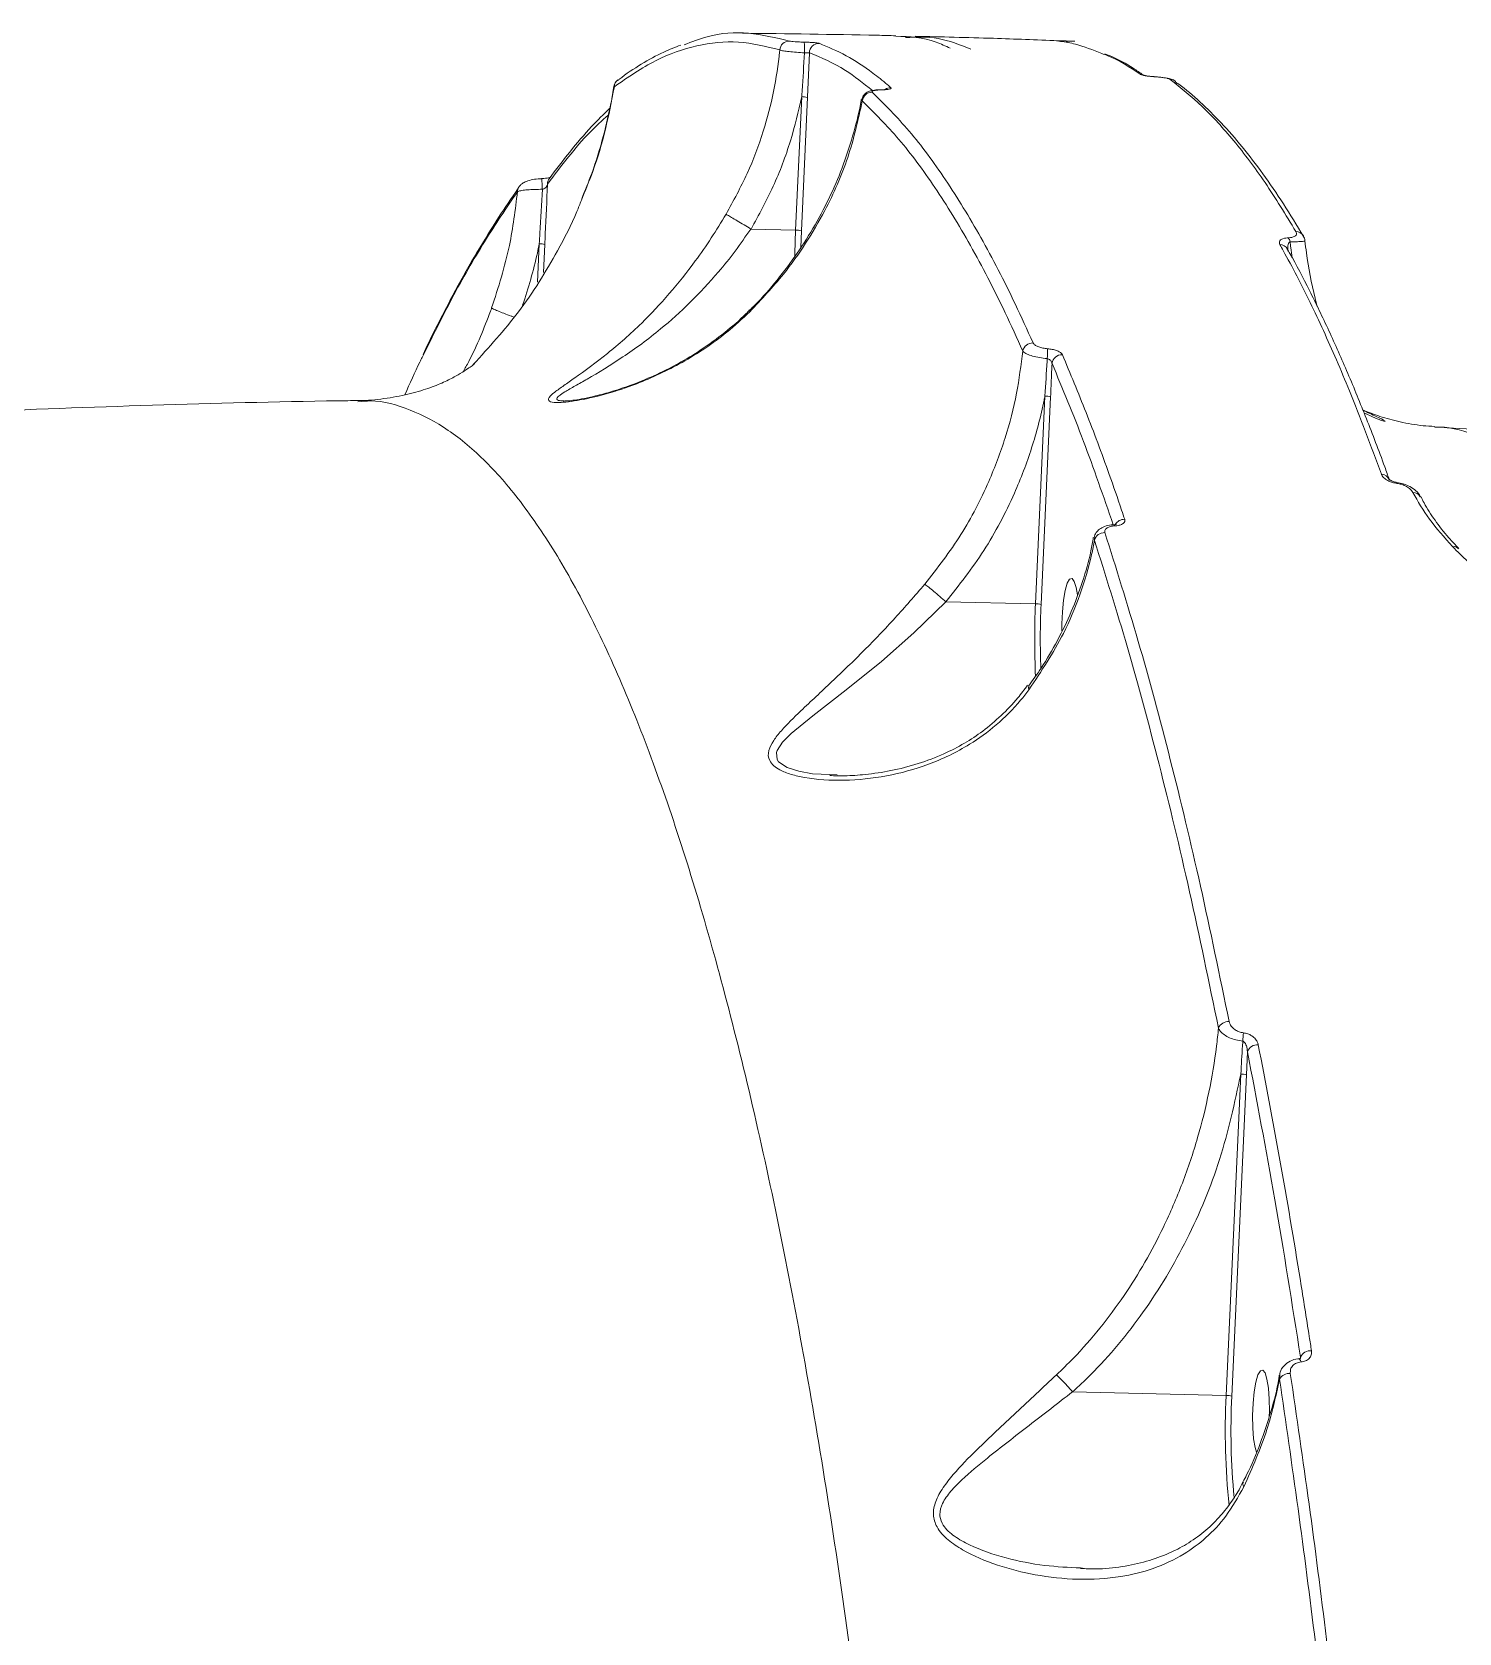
# Model space of a CAD drawing. Header units: millimetres. Extents: x -8422 to 28150, y -6982 to 5510.
# Drawn here: x 4112 to 4259.8, y 2130.3 to 2296.1 of the extents above; entities that cross this region are included whole.
import ezdxf

# ---------------------------------------------------------------- set-up
doc = ezdxf.new("R2010")
doc.units = ezdxf.units.MM
doc.layers.add('DIKOM_ОБЪЕКТ', color=7, linetype='Continuous')

msp = doc.modelspace()

# ---------------------------------------------------------------- linework, layer by layer
at = {"layer": 'DIKOM_ОБЪЕКТ', "color": 7, "linetype": 'Continuous', "lineweight": 15}
for p, q in [((4192.31, 2289.36), (4192.51, 2293.98)), ((4172.05, 2289.22), (4172.24, 2290.5)), ((4230.42, 2291.03), (4230.44, 2291.01)), ((4191.72, 2289.43), (4191.09, 2275.61)), ((4191.68, 2275.54), (4192.31, 2289.36)), ((4197.99, 2289.13), (4197.99, 2288.98)), ((4199.92, 2290.15), (4200, 2290.15)), ((4186.47, 2275.72), (4191.09, 2275.61)), ((4191.62, 2273.82), (4191.68, 2275.54)), ((4164.52, 2274.19), (4164.34, 2270.22)), ((4164.98, 2271.21), (4165.11, 2274.12)), ((4243.69, 2275), (4243.7, 2274.98)), ((4167.11, 2257.92), (4167.02, 2257.93)), ((4216.91, 2258.42), (4215.93, 2236.89)), ((4216.52, 2236.82), (4217.5, 2258.35)), ((4252.15, 2255.79), (4252.03, 2255.9)), ((4255.82, 2247.94), (4255.8, 2247.99)), ((4224, 2245.08), (4223.99, 2245.08)), ((4222.04, 2243.73), (4222.04, 2243.47)), ((4206.66, 2237.11), (4215.93, 2236.89)), ((4195.38, 2219.18), (4194.64, 2219.21)), ((4237.78, 2188.11), (4237.89, 2190.49)), ((4237.2, 2188.18), (4235.68, 2154.89)), ((4236.27, 2154.82), (4237.78, 2188.11)), ((4243.39, 2158.86), (4243.38, 2158.75)), ((4243.39, 2158.86), (4243.38, 2158.71)), ((4241.23, 2157), (4241.21, 2156.57)), ((4219.78, 2155.27), (4235.68, 2154.89)), ((4220.79, 2137), (4220.61, 2137.02))]:
    msp.add_line(p, q, dxfattribs=at)
at = {"layer": 'DIKOM_ОБЪЕКТ', "color": 7, "linetype": 'Continuous', "lineweight": 15, "flags": 128}
for points in [[(4199.98, 2290.13), (4199.93, 2290.14), (4199.92, 2290.14)], [(4164.78, 2280.9), (4164.79, 2280.94), (4164.79, 2280.94)], [(4162.44, 2280.09), (4162.43, 2280.09), (4162.41, 2280.06)], [(4191.09, 2275.61), (4191.02, 2273.19), (4191.02, 2272.95)], [(4253.36, 2249.47), (4253.36, 2249.46), (4253.36, 2249.37)], [(4218.67, 2234.08), (4218.67, 2234.81), (4218.72, 2236.08), (4218.84, 2237.27), (4219.01, 2238.28), (4219.23, 2239.03), (4219.47, 2239.45), (4219.72, 2239.52), (4219.95, 2239.22), (4220.15, 2238.58), (4220.29, 2237.81)], [(4194.64, 2219.21), (4192.82, 2219.29), (4191.42, 2219.55), (4190.2, 2219.95), (4189.32, 2220.54), (4189.17, 2220.76), (4189.1, 2221.5), (4189.16, 2221.69), (4189.74, 2222.57), (4190.63, 2223.47), (4192.87, 2225.3), (4196.33, 2227.98), (4199.97, 2230.92), (4203.34, 2233.89), (4206.65, 2237.11), (4206.65, 2237.11), (4206.65, 2237.11)], [(4243.45, 2158.36), (4243.38, 2158.52), (4243.31, 2158.63), (4243.23, 2158.68), (4243.2, 2158.68)], [(4238.82, 2149), (4238.68, 2149.49), (4238.53, 2150.41), (4238.44, 2151.55), (4238.42, 2152.81), (4238.47, 2154.08), (4238.59, 2155.27), (4238.77, 2156.28), (4238.98, 2157.03), (4239.23, 2157.45), (4239.47, 2157.51), (4239.71, 2157.22), (4239.91, 2156.58), (4240.06, 2155.65), (4240.15, 2154.52), (4240.16, 2153.26), (4240.15, 2152.71)]]:
    msp.add_lwpolyline(points, dxfattribs=at)
at = {"layer": 'DIKOM_ОБЪЕКТ', "color": 7, "linetype": 'Continuous', "lineweight": 15}
for centre, radius, start, end in [((4190.44, 2294.19), 1, 89.8503, 175.5883), ((4184.01, 2294.44), 8, 356.6797, 4.595), ((4193.51, 2293.95), 1, 89.7828, 178.2675), ((4219, 2294.94), 0.265, 20.162, 74.4), ((4173.26, 2290.42), 0.956, 127.9036, 178.062), ((4200.94, 2289.36), 1.01, 89.3456, 124.9293), ((4226.75, 2290.79), 0.959, 63.7426, 88.0454), ((4229.85, 2290.27), 0.954, 53.1057, 87.9917), ((4191.77, 2287.4), 2.03, 74.7929, 91.4806), ((4199.01, 2288.87), 1.02, 89.6689, 173.751), ((4152, 2279.64), 12.85, 0.8652, 5.8124), ((4166.3, 2280.4), 0.913, 144.5186, 181.9209), ((4163.18, 2279.57), 0.907, 147.683, 179.3612), ((4191.14, 2273.58), 2.03, 74.8013, 91.4606), ((4242.9, 2274.54), 0.918, 30.187, 88.8376), ((4164.58, 2272.16), 2.03, 74.7952, 91.481), ((4241.23, 2273.19), 0.916, 28.7489, 89.0243), ((4241.5, 2274.24), 0.826, 11.3078, 43.2784), ((4215.65, 2262.87), 1.05, 88.4371, 168.7404), ((4208.34, 2263.11), 8.84, 354.6813, 1.3434), ((4218.68, 2261.65), 1.05, 88.1724, 171.7504), ((4216.96, 2256.39), 2.03, 74.7954, 91.4781), ((4251.77, 2249.43), 0.882, 22.9067, 90.2689), ((4255.06, 2247.59), 0.84, 28.6378, 92.2591), ((4225.14, 2244.55), 1.1, 88.1187, 149.3362), ((4223.07, 2243.2), 1.07, 87.5316, 165.5738), ((4223.97, 2244.89), 0.197, 22.243, 81.3796), ((4259.25, 2242.15), 0.674, 40.0981, 100.0681), ((4297.52, 2233.18), 81.67, 177.3906, 182.6549), ((4215.98, 2234.86), 2.03, 74.7986, 91.4634), ((4296.97, 2233.21), 80.54, 177.4286, 182.1493), ((4235.91, 2192.51), 1.11, 85.4643, 157.5669), ((4229.15, 2192.66), 8.32, 352.6531, 358.5915), ((4238.91, 2190.14), 1.08, 84.7513, 161.0637), ((4237.25, 2186.15), 2.03, 74.7929, 91.4806), ((4244.4, 2158.41), 1.11, 83.5379, 156.0294), ((4242.22, 2156.02), 1.15, 84.3153, 151.4965), ((4309.6, 2151.19), 74.01, 177.1367, 185.9673), ((4235.74, 2152.86), 2.03, 74.8013, 91.4606), ((4309.48, 2151.25), 73.3, 177.2041, 185.4199)]:
    msp.add_arc(centre, radius, start, end, dxfattribs=at)
for points, knots in [([(4190.45, 2295.19), (4189.03, 2295.53), (4186.21, 2296.21), (4182.56, 2295.99), (4180.33, 2295.1), (4179.53, 2294.79)], [0, 0, 0, 0, 0.39013, 0.78026, 1, 1, 1, 1]), ([(4185.57, 2296), (4190.22, 2295.94), (4195.52, 2295.88), (4200.83, 2295.76), (4201.48, 2295.74)], [0, 0, 0, 0, 0.877444, 1, 1, 1, 1]), ([(4201.48, 2295.7), (4202.87, 2295.64), (4204.76, 2295.56), (4206.62, 2294.67), (4207.11, 2294.44)], [0, 0, 0, 0, 0.737056, 1, 1, 1, 1]), ([(4209.23, 2294.34), (4208.11, 2294.8), (4205.87, 2295.7), (4203.6, 2295.6), (4202.48, 2295.55)], [0, 0, 0, 0, 0.503447, 1, 1, 1, 1]), ([(4203.46, 2295.68), (4206.16, 2295.62), (4211.09, 2295.51), (4216.02, 2295.31), (4218.24, 2295.22)], [0, 0, 0, 0, 0.548587, 1, 1, 1, 1]), ([(4172.31, 2290.46), (4173.73, 2291.44), (4176.59, 2293.4), (4180.88, 2294.87), (4185.17, 2295.33), (4188.02, 2294.62), (4189.44, 2294.27)], [0, 0, 0, 0, 0.248595, 0.49719, 0.748595, 1, 1, 1, 1]), ([(4172.68, 2291.12), (4172.72, 2291.14), (4173.52, 2291.81), (4175.1, 2292.81), (4177.23, 2294.03), (4178.6, 2294.54), (4179.18, 2294.76)], [0, 0, 0, 0, 0.015653, 0.374356, 0.731996, 1, 1, 1, 1]), ([(4189.44, 2294.27), (4189.44, 2294.21), (4189.3, 2292.77), (4188.87, 2289.94), (4187.76, 2285.7), (4186.16, 2281.41), (4184.65, 2278.65), (4183.88, 2277.26)], [0, 0, 0, 0, 0.008899, 0.241786, 0.477279, 0.736825, 1, 1, 1, 1]), ([(4189.44, 2294.27), (4189.46, 2294.26), (4189.53, 2294.23), (4189.79, 2294.17), (4190.38, 2294.09), (4191.15, 2294.02), (4191.72, 2293.99), (4192, 2293.97)], [0, 0, 0, 0, 0.047972, 0.28617, 0.52427, 0.762088, 1, 1, 1, 1]), ([(4191.99, 2295.08), (4191.82, 2295.08), (4191.48, 2295.09), (4191.01, 2295.12), (4190.66, 2295.15), (4190.5, 2295.18), (4190.45, 2295.19), (4190.45, 2295.19)], [0, 0, 0, 0, 0.237711, 0.475503, 0.7137, 0.952003, 1, 1, 1, 1]), ([(4192, 2293.97), (4191.93, 2292.66), (4191.84, 2291.15), (4191.74, 2289.64), (4191.72, 2289.43)], [0, 0, 0, 0, 0.864944, 1, 1, 1, 1]), ([(4193.52, 2294.96), (4193.51, 2294.96), (4193.47, 2294.98), (4193.31, 2295), (4192.95, 2295.04), (4192.49, 2295.06), (4192.15, 2295.07), (4191.99, 2295.08)], [0, 0, 0, 0, 0.048899, 0.287087, 0.524947, 0.762518, 1, 1, 1, 1]), ([(4192, 2293.97), (4192.05, 2293.97), (4192.17, 2293.98), (4192.32, 2293.98), (4192.44, 2293.98), (4192.49, 2293.98), (4192.51, 2293.98), (4192.51, 2293.98)], [0, 0, 0, 0, 0.236887, 0.474483, 0.712517, 0.951061, 1, 1, 1, 1]), ([(4192.51, 2293.98), (4193.76, 2293.46), (4195.95, 2292.54), (4198.11, 2290.81), (4199.04, 2290.07)], [0, 0, 0, 0, 0.568081, 1, 1, 1, 1]), ([(4200.95, 2290.37), (4200.83, 2290.47), (4200.21, 2291.01), (4198.67, 2292.23), (4196.32, 2293.78), (4194.45, 2294.57), (4193.52, 2294.96)], [0, 0, 0, 0, 0.050769, 0.253856, 0.626698, 1, 1, 1, 1]), ([(4219.07, 2295.2), (4218.92, 2295.2), (4218.61, 2295.21), (4218.29, 2295.22), (4218.1, 2295.22), (4218.1, 2295.21), (4218.15, 2295.21), (4218.15, 2295.21)], [0, 0, 0, 0, 0.214765, 0.425926, 0.681727, 0.96416, 1, 1, 1, 1]), ([(4218.15, 2295.21), (4218.28, 2295.19), (4218.92, 2295.11), (4220.47, 2294.83), (4221.88, 2294.26), (4222.79, 2293.9)], [0, 0, 0, 0, 0.082512, 0.412572, 1, 1, 1, 1]), ([(4218.23, 2295.2), (4218.23, 2295.2), (4218.23, 2295.2), (4218.25, 2295.2), (4218.27, 2295.2)], [0, 0, 0, 0, 0.176286, 1, 1, 1, 1]), ([(4219.97, 2295.18), (4219.99, 2295.18), (4220.04, 2295.18), (4219.83, 2295.18), (4219.52, 2295.19), (4219.22, 2295.19), (4219.07, 2295.2)], [0, 0, 0, 0, 0.329221, 0.579762, 0.788587, 1, 1, 1, 1]), ([(4222.79, 2293.9), (4223, 2293.83), (4224.35, 2293.38), (4225.67, 2292.49), (4226.78, 2291.75)], [0, 0, 0, 0, 0.161347, 1, 1, 1, 1]), ([(4223.13, 2293.85), (4223.36, 2293.76), (4224.35, 2293.39), (4225.67, 2292.66), (4226.75, 2291.91), (4227.09, 2291.67)], [0, 0, 0, 0, 0.174093, 0.73542, 1, 1, 1, 1]), ([(4168.89, 2278.7), (4169.3, 2279.69), (4170.29, 2282.11), (4171.46, 2286.04), (4172.02, 2288.98), (4172.31, 2290.46)], [0, 0, 0, 0, 0.25876, 0.62938, 1, 1, 1, 1]), ([(4172.3, 2290.49), (4172.28, 2290.48), (4172.26, 2290.47), (4172.3, 2290.46), (4172.31, 2290.46)], [0, 0, 0, 0, 0.658863, 1, 1, 1, 1]), ([(4172.28, 2290.49), (4172.28, 2290.54), (4172.29, 2290.71), (4172.43, 2290.94), (4172.58, 2291.11), (4172.67, 2291.17), (4172.68, 2291.18)], [0, 0, 0, 0, 0.181429, 0.577313, 0.937784, 1, 1, 1, 1]), ([(4199.98, 2290.13), (4200.15, 2290.13), (4200.48, 2290.15), (4200.82, 2290.2), (4201, 2290.28), (4200.97, 2290.34), (4200.95, 2290.37)], [0, 0, 0, 0, 0.2592, 0.502164, 0.751148, 1, 1, 1, 1]), ([(4226.78, 2291.75), (4226.79, 2291.74), (4226.84, 2291.71), (4227.02, 2291.65), (4227.38, 2291.58), (4227.82, 2291.52), (4228.15, 2291.5), (4228.32, 2291.49)], [0, 0, 0, 0, 0.073339, 0.32253, 0.555063, 0.777388, 1, 1, 1, 1]), ([(4227.16, 2291.65), (4227.16, 2291.65), (4227.15, 2291.65), (4227.2, 2291.64), (4227.34, 2291.61), (4227.6, 2291.56), (4227.99, 2291.52), (4228.34, 2291.49), (4228.53, 2291.49), (4228.57, 2291.49)], [0, 0, 0, 0, 0.03107, 0.13168, 0.278414, 0.46955, 0.699685, 0.93807, 1, 1, 1, 1]), ([(4228.32, 2291.49), (4228.48, 2291.48), (4228.81, 2291.45), (4229.24, 2291.4), (4229.45, 2291.35), (4229.71, 2291.31), (4229.81, 2291.26), (4229.87, 2291.23), (4229.88, 2291.22)], [0, 0, 0, 0, 0.221099, 0.44184, 0.627533, 0.674494, 0.925131, 1, 1, 1, 1]), ([(4229.67, 2291.32), (4229.81, 2291.29), (4230.05, 2291.23), (4230.3, 2291.14), (4230.4, 2291.04), (4230.42, 2291.03)], [0, 0, 0, 0, 0.580373, 0.9333, 1, 1, 1, 1]), ([(4229.88, 2291.22), (4230.99, 2290.34), (4233.21, 2288.56), (4236.49, 2284.94), (4239.73, 2280.68), (4241.85, 2277.2), (4242.91, 2275.46)], [0, 0, 0, 0, 0.249097, 0.498194, 0.749097, 1, 1, 1, 1]), ([(4230.41, 2290.97), (4230.53, 2290.88), (4231.4, 2290.3), (4232.99, 2288.9), (4235.18, 2286.76), (4237.35, 2284.27), (4239.5, 2281.48), (4241.61, 2278.4), (4242.99, 2276.11), (4243.68, 2274.96)], [0, 0, 0, 0, 0.026213, 0.187509, 0.349689, 0.512427, 0.675457, 0.838581, 1, 1, 1, 1]), ([(4168.93, 2278.83), (4169.28, 2279.71), (4170.15, 2281.84), (4171.2, 2285.24), (4171.74, 2287.77), (4172, 2289.01)], [0, 0, 0, 0, 0.263598, 0.639206, 1, 1, 1, 1]), ([(4186.33, 2267.32), (4186.51, 2267.49), (4187.53, 2268.47), (4189.2, 2270.43), (4191.3, 2273.2), (4193.15, 2276.15), (4194.76, 2279.24), (4196.11, 2282.45), (4197.13, 2285.74), (4197.72, 2287.98), (4197.87, 2289.12), (4197.87, 2289.14)], [0, 0, 0, 0, 0.028891, 0.162655, 0.29833, 0.435821, 0.574881, 0.71514, 0.856138, 0.997353, 1, 1, 1, 1]), ([(4186.33, 2267.14), (4187.53, 2268.42), (4189.65, 2270.67), (4192.18, 2274.23), (4194.53, 2278.23), (4196.7, 2283.15), (4197.56, 2287.02), (4197.99, 2288.98)], [0, 0, 0, 0, 0.202263, 0.356406, 0.511994, 0.75325, 1, 1, 1, 1]), ([(4186.47, 2275.72), (4187.27, 2277.18), (4188.87, 2280.11), (4190.62, 2284.73), (4191.36, 2287.9), (4191.72, 2289.43)], [0, 0, 0, 0, 0.33721, 0.679134, 1, 1, 1, 1]), ([(4197.96, 2289.13), (4197.96, 2289.14), (4197.96, 2289.27), (4198.08, 2289.5), (4198.28, 2289.75), (4198.52, 2289.91), (4198.79, 2290.02), (4199.16, 2290.1), (4199.56, 2290.14), (4199.89, 2290.14), (4199.97, 2290.14)], [0, 0, 0, 0, 0.010363, 0.145907, 0.260243, 0.365716, 0.477987, 0.651755, 0.919689, 1, 1, 1, 1]), ([(4197.99, 2288.98), (4199.26, 2287.72), (4201.8, 2285.2), (4205.53, 2280.16), (4209.21, 2274.17), (4212.23, 2268.35), (4214.01, 2264.42), (4214.62, 2263.08)], [0, 0, 0, 0, 0.220311, 0.440621, 0.663083, 0.885545, 1, 1, 1, 1]), ([(4199.02, 2289.89), (4199, 2289.92), (4198.97, 2289.98), (4199.15, 2290.06), (4199.47, 2290.11), (4199.78, 2290.13), (4199.96, 2290.13), (4199.98, 2290.13)], [0, 0, 0, 0, 0.24868, 0.497515, 0.738936, 0.97033, 1, 1, 1, 1]), ([(4215.68, 2263.93), (4215.07, 2265.27), (4213.3, 2269.19), (4210.29, 2274.98), (4206.62, 2280.97), (4202.87, 2286.06), (4200.3, 2288.61), (4199.02, 2289.89)], [0, 0, 0, 0, 0.114454, 0.334765, 0.555076, 0.777538, 1, 1, 1, 1]), ([(4200, 2290.15), (4200.06, 2290.15), (4200.22, 2290.15), (4200.39, 2290.17), (4200.5, 2290.19), (4200.5, 2290.19), (4200.5, 2290.19)], [0, 0, 0, 0, 0.218288, 0.587968, 0.856984, 1, 1, 1, 1]), ([(4165.38, 2280.37), (4166.83, 2282.28), (4168.92, 2285.04), (4171.02, 2286.94), (4171.66, 2287.52)], [0, 0, 0, 0, 0.693477, 1, 1, 1, 1]), ([(4165.56, 2280.93), (4166.27, 2281.87), (4167.73, 2283.81), (4169.81, 2286.23), (4171.2, 2287.61), (4171.82, 2288.22)], [0, 0, 0, 0, 0.341109, 0.704022, 1, 1, 1, 1]), ([(4162.44, 2280.09), (4162.45, 2280.1), (4162.51, 2280.23), (4162.73, 2280.4), (4163.11, 2280.64), (4163.66, 2280.81), (4164.28, 2280.92), (4164.66, 2280.93), (4164.79, 2280.93)], [0, 0, 0, 0, 0.015112, 0.158469, 0.336908, 0.6078, 0.872149, 1, 1, 1, 1]), ([(4164.79, 2280.94), (4164.8, 2280.94), (4164.94, 2280.94), (4165.19, 2280.97), (4165.48, 2281.02), (4165.66, 2281.07), (4165.73, 2281.1), (4165.72, 2281.1), (4165.72, 2281.1)], [0, 0, 0, 0, 0.03576, 0.288676, 0.550441, 0.770325, 0.942408, 1, 1, 1, 1]), ([(4164.85, 2279.83), (4164.9, 2279.85), (4164.96, 2279.86), (4165.07, 2279.91), (4165.18, 2280), (4165.3, 2280.14), (4165.36, 2280.27), (4165.38, 2280.35), (4165.38, 2280.37)], [0, 0, 0, 0, 0.159963, 0.186505, 0.396487, 0.639927, 0.917294, 1, 1, 1, 1]), ([(4165.11, 2274.12), (4165.12, 2274.48), (4165.22, 2276.57), (4165.31, 2278.65), (4165.38, 2280.37)], [0, 0, 0, 0, 0.175718, 1, 1, 1, 1]), ([(4152.4, 2262.42), (4153.43, 2264.49), (4155.56, 2268.81), (4158.86, 2274.55), (4161.13, 2277.91), (4162.27, 2279.58)], [0, 0, 0, 0, 0.315154, 0.657577, 1, 1, 1, 1]), ([(4152.49, 2262.73), (4152.88, 2263.56), (4154, 2265.9), (4155.87, 2269.43), (4158.08, 2273.34), (4160.23, 2276.84), (4161.65, 2278.9), (4162.32, 2279.87)], [0, 0, 0, 0, 0.123182, 0.347886, 0.572776, 0.797813, 1, 1, 1, 1]), ([(4157.69, 2261.67), (4159.31, 2263.46), (4162.66, 2267.14), (4166.02, 2272.6), (4168.05, 2276.52), (4168.74, 2278.31), (4168.89, 2278.7)], [0, 0, 0, 0, 0.345893, 0.712177, 0.936512, 1, 1, 1, 1]), ([(4162.27, 2279.58), (4162.05, 2277.71), (4161.55, 2273.62), (4160.29, 2269.68), (4159.6, 2267.54)], [0, 0, 0, 0, 0.457449, 1, 1, 1, 1]), ([(4162.27, 2279.58), (4162.29, 2279.59), (4162.38, 2279.64), (4162.68, 2279.71), (4163.29, 2279.78), (4164.03, 2279.83), (4164.58, 2279.83), (4164.85, 2279.83)], [0, 0, 0, 0, 0.073514, 0.319832, 0.55077, 0.773428, 1, 1, 1, 1]), ([(4164.85, 2279.83), (4164.77, 2278.32), (4164.67, 2276.43), (4164.55, 2274.55), (4164.52, 2274.19)], [0, 0, 0, 0, 0.805869, 1, 1, 1, 1]), ([(4183.88, 2277.26), (4183.38, 2276.43), (4182.36, 2274.76), (4180.4, 2271.95), (4177.98, 2268.92), (4174.91, 2265.66), (4171.54, 2262.7), (4168.81, 2260.71), (4167.05, 2259.49), (4166, 2258.74), (4165.36, 2258.14), (4165.59, 2257.79), (4166.66, 2257.7), (4168.75, 2257.96), (4171.57, 2258.62), (4175.16, 2259.82), (4179.39, 2261.8), (4183.35, 2264.39), (4185.55, 2266.42), (4186.33, 2267.14)], [0, 0, 0, 0, 0.044336, 0.089589, 0.159954, 0.232466, 0.322499, 0.41521, 0.45036, 0.485928, 0.532943, 0.566426, 0.599806, 0.653099, 0.710265, 0.768666, 0.857878, 0.94979, 1, 1, 1, 1]), ([(4183.88, 2277.26), (4183.89, 2277.25), (4183.93, 2277.23), (4184.07, 2277.14), (4184.43, 2276.93), (4185.03, 2276.57), (4185.74, 2276.15), (4186.22, 2275.87), (4186.46, 2275.72)], [0, 0, 0, 0, 0.03503, 0.15524, 0.366433, 0.577623, 0.788789, 1, 1, 1, 1]), ([(4167.02, 2257.93), (4166.84, 2257.93), (4166.34, 2257.95), (4166.29, 2258.25), (4167.04, 2258.78), (4168.23, 2259.46), (4170.19, 2260.56), (4173.17, 2262.37), (4176.83, 2265.05), (4180.16, 2268.04), (4182.74, 2270.81), (4184.85, 2273.4), (4185.9, 2274.97), (4186.46, 2275.72), (4186.46, 2275.72)], [0, 0, 0, 0, 0.031127, 0.08294, 0.158407, 0.2179, 0.277515, 0.436537, 0.595665, 0.72067, 0.845495, 0.922748, 0.999945, 1, 1, 1, 1]), ([(4186.46, 2275.72), (4186.46, 2275.72), (4186.47, 2275.72), (4186.47, 2275.72), (4186.47, 2275.72)], [0, 0, 0, 0, 0.679663, 1, 1, 1, 1]), ([(4242.91, 2275.46), (4242.95, 2275.33), (4243.01, 2275.15), (4242.78, 2274.95), (4242.52, 2274.85), (4242.27, 2274.81), (4242.13, 2274.81), (4242.1, 2274.81)], [0, 0, 0, 0, 0.445613, 0.662345, 0.836499, 0.965762, 1, 1, 1, 1]), ([(4162.81, 2267.83), (4163.38, 2269.62), (4164.05, 2271.71), (4164.46, 2273.87), (4164.52, 2274.19)], [0, 0, 0, 0, 0.851688, 1, 1, 1, 1]), ([(4242.1, 2274.81), (4242.07, 2274.81), (4241.93, 2274.8), (4241.67, 2274.76), (4241.39, 2274.66), (4241.15, 2274.44), (4241.21, 2274.24), (4241.25, 2274.11)], [0, 0, 0, 0, 0.034949, 0.162048, 0.336281, 0.55915, 1, 1, 1, 1]), ([(4241.25, 2274.11), (4241.36, 2273.9), (4241.95, 2272.85), (4243.47, 2270.01), (4245.76, 2265.28), (4248.7, 2258.54), (4250.67, 2253.26), (4251.77, 2250.31)], [0, 0, 0, 0, 0.032167, 0.160834, 0.418395, 0.675956, 1, 1, 1, 1]), ([(4242.11, 2273.38), (4242.09, 2273.53), (4242.06, 2273.78), (4242.1, 2274.09), (4242.16, 2274.27), (4242.23, 2274.36), (4242.28, 2274.39), (4242.3, 2274.4), (4242.31, 2274.4)], [0, 0, 0, 0, 0.395335, 0.681667, 0.871646, 0.942959, 0.976844, 1, 1, 1, 1]), ([(4242.31, 2274.4), (4242.36, 2274.4), (4242.59, 2274.4), (4243, 2274.4), (4243.46, 2274.42), (4243.81, 2274.45), (4243.83, 2274.48), (4243.83, 2274.49)], [0, 0, 0, 0, 0.048114, 0.225194, 0.44864, 0.707076, 1, 1, 1, 1]), ([(4242.5, 2272.77), (4242.46, 2273.1), (4242.4, 2273.65), (4242.33, 2274.19), (4242.31, 2274.4)], [0, 0, 0, 0, 0.610696, 1, 1, 1, 1]), ([(4243.67, 2274.99), (4243.72, 2274.92), (4243.82, 2274.79), (4243.83, 2274.59), (4243.84, 2274.49)], [0, 0, 0, 0, 0.499113, 1, 1, 1, 1]), ([(4243.84, 2274.49), (4243.89, 2274.08), (4244.13, 2272.1), (4244.56, 2269.83), (4245.04, 2267.99), (4245.11, 2267.7)], [0, 0, 0, 0, 0.18475, 0.871977, 1, 1, 1, 1]), ([(4242.02, 2273.63), (4242.11, 2273.48), (4242.89, 2272.16), (4244.32, 2269.37), (4246.33, 2265.24), (4248.29, 2260.82), (4250.22, 2256.09), (4251.65, 2252.39), (4252.43, 2250.18), (4252.59, 2249.73)], [0, 0, 0, 0, 0.023078, 0.210057, 0.396498, 0.582184, 0.76735, 0.952831, 1, 1, 1, 1]), ([(4159.6, 2267.54), (4159.56, 2267.43), (4159.2, 2266.43), (4158.44, 2264.54), (4157.49, 2262.42), (4156.84, 2261.28), (4156.65, 2260.93)], [0, 0, 0, 0, 0.048556, 0.432882, 0.828096, 1, 1, 1, 1]), ([(4159.6, 2267.54), (4159.6, 2267.54), (4159.63, 2267.51), (4159.78, 2267.43), (4160.21, 2267.25), (4160.85, 2266.99), (4161.46, 2266.76), (4161.82, 2266.64), (4161.91, 2266.6)], [0, 0, 0, 0, 0.036568, 0.234475, 0.462023, 0.689554, 0.917105, 1, 1, 1, 1]), ([(4167.02, 2257.9), (4167.03, 2257.9), (4167.09, 2257.9), (4167.41, 2257.91), (4168.03, 2257.97), (4168.97, 2258.12), (4170.27, 2258.39), (4171.97, 2258.84), (4174.07, 2259.53), (4176.45, 2260.51), (4178.91, 2261.72), (4181.38, 2263.21), (4183.72, 2264.95), (4185.39, 2266.35), (4186.2, 2267.2), (4186.32, 2267.33)], [0, 0, 0, 0, 0.011985, 0.046932, 0.089705, 0.143382, 0.209357, 0.293482, 0.39646, 0.507475, 0.627607, 0.742201, 0.863995, 0.980204, 1, 1, 1, 1]), ([(4186.33, 2267.14), (4186.33, 2267.15), (4186.32, 2267.22), (4186.36, 2267.24), (4186.38, 2267.26)], [0, 0, 0, 0, 0.151099, 1, 1, 1, 1]), ([(4217.18, 2263.32), (4217.02, 2263.34), (4216.7, 2263.37), (4216.26, 2263.5), (4215.91, 2263.66), (4215.74, 2263.82), (4215.69, 2263.9), (4215.68, 2263.93)], [0, 0, 0, 0, 0.225642, 0.451351, 0.680178, 0.917584, 1, 1, 1, 1]), ([(4150.62, 2258.55), (4151.13, 2259.73), (4151.72, 2261.09), (4152.32, 2262.26), (4152.4, 2262.42)], [0, 0, 0, 0, 0.865106, 1, 1, 1, 1]), ([(4214.62, 2263.08), (4214.43, 2261.62), (4214.05, 2258.58), (4212.86, 2254.05), (4211.01, 2249.11), (4208.34, 2243.92), (4205.77, 2240.6), (4204.46, 2238.92)], [0, 0, 0, 0, 0.166543, 0.34555, 0.526758, 0.760781, 1, 1, 1, 1]), ([(4214.62, 2263.08), (4214.64, 2263.05), (4214.72, 2262.95), (4215.02, 2262.76), (4215.6, 2262.55), (4216.34, 2262.38), (4216.88, 2262.32), (4217.15, 2262.29)], [0, 0, 0, 0, 0.081216, 0.316152, 0.544589, 0.771807, 1, 1, 1, 1]), ([(4217.15, 2262.29), (4217.14, 2262.21), (4217.07, 2260.92), (4216.99, 2259.63), (4216.91, 2258.42)], [0, 0, 0, 0, 0.064676, 1, 1, 1, 1]), ([(4217.15, 2262.29), (4217.2, 2262.28), (4217.25, 2262.27), (4217.36, 2262.22), (4217.46, 2262.15), (4217.58, 2262.01), (4217.63, 2261.89), (4217.64, 2261.82), (4217.65, 2261.8)], [0, 0, 0, 0, 0.172217, 0.198587, 0.411958, 0.648298, 0.908534, 1, 1, 1, 1]), ([(4218.72, 2262.69), (4218.71, 2262.72), (4218.66, 2262.81), (4218.48, 2262.97), (4218.13, 2263.14), (4217.68, 2263.26), (4217.35, 2263.3), (4217.18, 2263.32)], [0, 0, 0, 0, 0.0826, 0.321745, 0.55133, 0.775618, 1, 1, 1, 1]), ([(4225.18, 2245.65), (4225.07, 2245.96), (4224.54, 2247.54), (4223.22, 2251.34), (4221.18, 2256.82), (4219.54, 2260.74), (4218.72, 2262.69)], [0, 0, 0, 0, 0.050769, 0.25385, 0.626696, 1, 1, 1, 1]), ([(4145.74, 2257.96), (4145.78, 2257.96), (4146.71, 2257.93), (4148.48, 2258.13), (4150.93, 2258.56), (4153.01, 2259.18), (4154.65, 2259.84), (4155.91, 2260.47), (4156.81, 2261.02), (4157.41, 2261.44), (4157.73, 2261.69), (4157.86, 2261.81), (4157.82, 2261.77), (4157.82, 2261.77)], [0, 0, 0, 0, 0.004761, 0.127871, 0.253893, 0.372723, 0.484563, 0.591518, 0.695611, 0.798429, 0.901184, 0.997929, 1, 1, 1, 1]), ([(4217.5, 2258.35), (4217.53, 2259.09), (4217.58, 2260.24), (4217.63, 2261.39), (4217.65, 2261.8)], [0, 0, 0, 0, 0.649467, 1, 1, 1, 1]), ([(4217.65, 2261.8), (4218.74, 2259.17), (4220.9, 2254), (4222.97, 2248.02), (4223.99, 2245.07)], [0, 0, 0, 0, 0.507276, 1, 1, 1, 1]), ([(3753.1, 2192.58), (3753.72, 2192.79), (3760.11, 2194.99), (3772.39, 2198.93), (3789.97, 2204.38), (3807.7, 2209.55), (3825.56, 2214.46), (3843.54, 2219.12), (3861.64, 2223.51), (3879.86, 2227.65), (3898.18, 2231.52), (3916.61, 2235.14), (3935.14, 2238.48), (3953.75, 2241.57), (3972.45, 2244.39), (3991.23, 2246.95), (4010.08, 2249.25), (4029, 2251.28), (4047.99, 2253.05), (4067.03, 2254.56), (4086.13, 2255.8), (4105.27, 2256.79), (4124.45, 2257.5), (4137.95, 2257.85), (4145.06, 2257.94), (4145.75, 2257.95)], [0, 0, 0, 0, 0.005037, 0.051953, 0.098915, 0.145917, 0.192957, 0.240029, 0.28713, 0.334255, 0.381401, 0.428565, 0.475743, 0.522932, 0.57013, 0.617333, 0.66454, 0.711748, 0.758955, 0.80616, 0.85336, 0.900556, 0.947746, 0.994929, 1, 1, 1, 1]), ([(4145.75, 2257.82), (4146.19, 2257.86), (4148, 2258.05), (4151.13, 2257.13), (4155.12, 2255.07), (4159.01, 2251.78), (4162.86, 2247.32), (4166.66, 2241.63), (4170.39, 2234.7), (4173.98, 2226.69), (4177.41, 2217.63), (4180.67, 2207.62), (4183.82, 2196.48), (4186.85, 2184.21), (4189.73, 2170.83), (4192.4, 2156.62), (4194.87, 2141.64), (4197.12, 2125.97), (4199.2, 2109.38), (4201.08, 2091.89), (4202.75, 2073.52), (4204.08, 2056.01), (4205.14, 2039.57), (4205.65, 2029.38), (4205.91, 2024.28)], [0, 0, 0, 0, 0.015308, 0.063735, 0.110831, 0.157963, 0.205059, 0.253519, 0.302019, 0.350479, 0.397652, 0.444862, 0.492035, 0.540572, 0.589149, 0.637686, 0.684977, 0.732304, 0.779596, 0.828251, 0.876945, 0.925601, 0.962765, 1, 1, 1, 1]), ([(4206.66, 2237.11), (4208.02, 2238.84), (4210.77, 2242.34), (4213.62, 2247.79), (4215.63, 2253.04), (4216.53, 2256.46), (4216.88, 2258.27), (4216.91, 2258.42)], [0, 0, 0, 0, 0.275435, 0.557083, 0.767799, 0.98114, 1, 1, 1, 1]), ([(4249.85, 2256.96), (4250.42, 2256.74), (4251.57, 2256.28), (4253.69, 2255.72), (4255.66, 2255.35), (4256.89, 2255.29), (4257.29, 2255.27)], [0, 0, 0, 0, 0.278321, 0.563007, 0.855723, 1, 1, 1, 1]), ([(4252.03, 2255.9), (4252.03, 2255.9), (4251.99, 2255.94), (4251.3, 2256.27), (4250.34, 2256.72), (4249.86, 2256.94)], [0, 0, 0, 0, 0.03014, 0.508872, 1, 1, 1, 1]), ([(4249.96, 2256.69), (4250.16, 2256.59), (4250.76, 2256.28), (4251.59, 2255.94), (4251.89, 2255.86), (4252.02, 2255.83)], [0, 0, 0, 0, 0.210254, 0.62704, 1, 1, 1, 1]), ([(4257.29, 2255.22), (4259.03, 2255.11), (4267.17, 2254.58), (4281.68, 2253.43), (4300.82, 2251.67), (4319.9, 2249.62), (4338.91, 2247.28), (4357.86, 2244.66), (4376.75, 2241.77), (4395.55, 2238.59), (4414.27, 2235.13), (4432.9, 2231.39), (4451.44, 2227.37), (4469.89, 2223.07), (4488.22, 2218.5), (4506.45, 2213.65), (4524.57, 2208.53), (4542.56, 2203.14), (4560.42, 2197.47), (4578.16, 2191.53), (4595.76, 2185.32), (4613.22, 2178.85), (4630.52, 2172.11), (4647.68, 2165.1), (4664.68, 2157.84), (4681.52, 2150.32), (4698.18, 2142.53), (4709.87, 2136.86), (4715.99, 2133.79), (4716.66, 2133.45)], [0, 0, 0, 0, 0.010713, 0.050272, 0.089834, 0.129389, 0.168936, 0.208475, 0.248004, 0.287522, 0.327028, 0.36652, 0.405997, 0.445458, 0.484901, 0.524325, 0.563727, 0.603106, 0.642461, 0.681789, 0.721089, 0.76036, 0.799598, 0.838803, 0.877972, 0.917104, 0.956197, 0.995248, 1, 1, 1, 1]), ([(4282.54, 2228.55), (4282.14, 2229.45), (4280.55, 2233.04), (4277.63, 2238.26), (4273.78, 2244.13), (4269.82, 2248.78), (4265.82, 2252.22), (4261.81, 2254.31), (4258.97, 2255.27), (4257.46, 2255.18), (4257.29, 2255.17)], [0, 0, 0, 0, 0.051227, 0.203908, 0.361027, 0.518273, 0.675392, 0.828081, 0.980888, 1, 1, 1, 1]), ([(4251.77, 2250.31), (4251.78, 2250.29), (4251.84, 2250.14), (4252.05, 2249.89), (4252.47, 2249.62), (4252.91, 2249.45), (4253.21, 2249.4), (4253.36, 2249.37)], [0, 0, 0, 0, 0.063921, 0.388576, 0.645597, 0.822315, 1, 1, 1, 1]), ([(4252.59, 2249.73), (4252.58, 2249.76), (4252.56, 2249.84), (4252.58, 2249.78), (4252.74, 2249.67), (4252.97, 2249.56), (4253.18, 2249.5), (4253.31, 2249.48), (4253.36, 2249.47)], [0, 0, 0, 0, 0.151888, 0.394509, 0.632533, 0.798805, 0.919483, 1, 1, 1, 1]), ([(4253.36, 2249.47), (4253.59, 2249.43), (4254.08, 2249.34), (4254.76, 2249.04), (4255.35, 2248.61), (4255.72, 2248.25), (4255.79, 2248), (4255.8, 2247.99)], [0, 0, 0, 0, 0.206494, 0.440623, 0.706674, 0.990028, 1, 1, 1, 1]), ([(4253.36, 2249.37), (4253.52, 2249.34), (4253.83, 2249.29), (4254.3, 2249.1), (4254.76, 2248.81), (4254.94, 2248.57), (4255.03, 2248.43)], [0, 0, 0, 0, 0.184891, 0.368608, 0.650078, 1, 1, 1, 1]), ([(4255.03, 2248.43), (4255.55, 2247.51), (4256.59, 2245.65), (4258.28, 2243.77), (4259.13, 2242.82)], [0, 0, 0, 0, 0.496491, 1, 1, 1, 1]), ([(4255.87, 2247.97), (4255.97, 2247.76), (4256.34, 2246.97), (4257.29, 2245.55), (4258.49, 2243.97), (4259.44, 2242.99), (4259.79, 2242.61)], [0, 0, 0, 0, 0.121644, 0.458465, 0.795195, 1, 1, 1, 1]), ([(4224.15, 2244.96), (4224.19, 2244.96), (4224.38, 2244.98), (4224.71, 2245.04), (4225.02, 2245.2), (4225.21, 2245.41), (4225.19, 2245.57), (4225.18, 2245.65)], [0, 0, 0, 0, 0.053557, 0.2898, 0.526409, 0.763137, 1, 1, 1, 1]), ([(4222.02, 2243.74), (4222.02, 2243.75), (4222.02, 2243.94), (4222.21, 2244.28), (4222.57, 2244.67), (4223.1, 2244.93), (4223.59, 2245.07), (4223.93, 2245.07), (4224, 2245.06)], [0, 0, 0, 0, 0.010962, 0.224643, 0.419968, 0.64605, 0.922424, 1, 1, 1, 1]), ([(4223.12, 2244.27), (4223.11, 2244.35), (4223.09, 2244.51), (4223.27, 2244.72), (4223.59, 2244.88), (4223.92, 2244.95), (4224.11, 2244.96), (4224.15, 2244.96)], [0, 0, 0, 0, 0.23637, 0.472619, 0.709147, 0.945879, 1, 1, 1, 1]), ([(4236, 2193.62), (4235.02, 2198.35), (4233.06, 2207.83), (4229.91, 2220.92), (4226.61, 2233.22), (4224.28, 2240.59), (4223.12, 2244.27)], [0, 0, 0, 0, 0.248598, 0.497194, 0.748597, 1, 1, 1, 1]), ([(4223.99, 2245.08), (4224.03, 2245.09), (4224.13, 2245.09), (4224.25, 2245.12), (4224.32, 2245.14), (4224.31, 2245.14), (4224.31, 2245.14)], [0, 0, 0, 0, 0.210026, 0.538288, 0.83473, 1, 1, 1, 1]), ([(4215.2, 2228.37), (4215.65, 2228.98), (4216.76, 2230.51), (4218.25, 2233.09), (4219.7, 2236.09), (4220.84, 2239.19), (4221.59, 2241.76), (4221.85, 2243.29), (4221.92, 2243.75)], [0, 0, 0, 0, 0.131014, 0.324564, 0.5199, 0.716696, 0.914486, 1, 1, 1, 1]), ([(4215.25, 2227.99), (4216.53, 2229.9), (4218.63, 2233.06), (4220.61, 2237.84), (4221.58, 2241.09), (4221.95, 2242.98), (4222.04, 2243.47)], [0, 0, 0, 0, 0.395784, 0.651635, 0.910997, 1, 1, 1, 1]), ([(4222.04, 2243.47), (4223.19, 2239.84), (4225.49, 2232.57), (4228.77, 2220.36), (4231.93, 2207.27), (4233.9, 2197.71), (4234.89, 2192.94)], [0, 0, 0, 0, 0.248596, 0.497194, 0.748597, 1, 1, 1, 1]), ([(4259.13, 2242.82), (4260.17, 2241.79), (4262.25, 2239.75), (4266.06, 2236.88), (4270.2, 2234.23), (4274.58, 2231.85), (4279.32, 2229.63), (4284.38, 2227.62), (4289.69, 2225.86), (4295.18, 2224.36), (4300.77, 2223.17), (4306.42, 2222.26), (4310.14, 2221.93), (4312, 2221.77)], [0, 0, 0, 0, 0.100969, 0.201936, 0.290336, 0.379023, 0.467422, 0.556114, 0.64509, 0.73378, 0.822424, 0.911351, 1, 1, 1, 1]), ([(4204.46, 2238.92), (4203.44, 2237.74), (4201.37, 2235.35), (4198.12, 2231.97), (4194.8, 2228.76), (4191.85, 2226.04), (4189.84, 2224.07), (4188.76, 2222.72), (4188.2, 2221.66), (4188.26, 2220.55), (4189.24, 2219.72), (4190.61, 2219.2), (4192.78, 2218.7), (4196.13, 2218.5), (4200.51, 2218.95), (4204.91, 2220.15), (4208.74, 2221.98), (4211.92, 2224.29), (4213.93, 2226.28), (4214.97, 2227.62), (4215.25, 2227.99)], [0, 0, 0, 0, 0.070404, 0.142703, 0.219559, 0.297965, 0.355593, 0.384867, 0.414966, 0.449121, 0.48868, 0.517262, 0.546521, 0.624021, 0.703697, 0.782812, 0.864005, 0.920467, 0.978413, 1, 1, 1, 1]), ([(4204.46, 2238.92), (4204.48, 2238.91), (4204.58, 2238.83), (4204.86, 2238.62), (4205.38, 2238.19), (4206.02, 2237.66), (4206.44, 2237.3), (4206.65, 2237.11)], [0, 0, 0, 0, 0.042889, 0.267974, 0.511997, 0.756003, 1, 1, 1, 1]), ([(4206.65, 2237.11), (4206.66, 2237.11), (4206.66, 2237.11), (4206.66, 2237.11), (4206.66, 2237.11)], [0, 0, 0, 0, 0.414557, 1, 1, 1, 1]), ([(4194.62, 2219.1), (4195.13, 2219.09), (4196.32, 2219.05), (4198.47, 2219.21), (4201.02, 2219.58), (4203.75, 2220.28), (4206.31, 2221.25), (4208.56, 2222.39), (4210.53, 2223.7), (4212.38, 2225.28), (4213.93, 2226.87), (4214.78, 2228.02), (4215.11, 2228.46)], [0, 0, 0, 0, 0.071587, 0.167393, 0.285251, 0.414244, 0.537157, 0.638811, 0.734341, 0.835969, 0.936218, 1, 1, 1, 1]), ([(4215.25, 2227.99), (4215.24, 2228.01), (4215.21, 2228.1), (4215.18, 2228.23), (4215.24, 2228.29), (4215.26, 2228.32)], [0, 0, 0, 0, 0.134472, 0.588258, 1, 1, 1, 1]), ([(4234.89, 2192.94), (4234.83, 2192.31), (4234.59, 2190.09), (4233.95, 2186.29), (4232.78, 2181.54), (4231.21, 2176.87), (4228.82, 2171.31), (4225.94, 2166.27), (4222.65, 2161.84), (4220.28, 2159.12), (4218.69, 2157.59), (4218.11, 2157.02)], [0, 0, 0, 0, 0.046562, 0.166033, 0.285504, 0.408264, 0.531019, 0.732778, 0.836338, 0.939882, 1, 1, 1, 1]), ([(4234.89, 2192.94), (4234.94, 2192.83), (4235.06, 2192.6), (4235.45, 2192.25), (4236.02, 2191.94), (4236.68, 2191.7), (4237.16, 2191.63), (4237.41, 2191.59)], [0, 0, 0, 0, 0.174206, 0.403644, 0.605237, 0.800074, 1, 1, 1, 1]), ([(4237.47, 2192.45), (4237.33, 2192.48), (4237.03, 2192.53), (4236.64, 2192.73), (4236.31, 2193), (4236.09, 2193.31), (4236.03, 2193.52), (4236, 2193.62)], [0, 0, 0, 0, 0.188963, 0.377454, 0.579199, 0.816455, 1, 1, 1, 1]), ([(4239.01, 2191.22), (4238.99, 2191.32), (4238.92, 2191.55), (4238.68, 2191.88), (4238.33, 2192.16), (4237.93, 2192.37), (4237.62, 2192.42), (4237.47, 2192.45)], [0, 0, 0, 0, 0.182542, 0.423782, 0.627477, 0.813451, 1, 1, 1, 1]), ([(4237.41, 2191.59), (4237.4, 2191.43), (4237.33, 2190.3), (4237.26, 2189.16), (4237.2, 2188.18)], [0, 0, 0, 0, 0.138065, 1, 1, 1, 1]), ([(4237.41, 2191.59), (4237.44, 2191.58), (4237.49, 2191.56), (4237.59, 2191.47), (4237.7, 2191.32), (4237.8, 2191.07), (4237.87, 2190.79), (4237.88, 2190.58), (4237.89, 2190.49)], [0, 0, 0, 0, 0.076306, 0.132309, 0.295434, 0.506112, 0.782403, 1, 1, 1, 1]), ([(4244.53, 2159.51), (4244.45, 2160), (4244.07, 2162.46), (4243.01, 2169.16), (4241.27, 2179.39), (4239.77, 2187.28), (4239.01, 2191.22)], [0, 0, 0, 0, 0.044142, 0.220715, 0.610014, 1, 1, 1, 1]), ([(4237.89, 2190.49), (4238.85, 2185.45), (4240.78, 2175.34), (4242.52, 2164.36), (4243.39, 2158.86)], [0, 0, 0, 0, 0.499273, 1, 1, 1, 1]), ([(4219.78, 2155.27), (4220.4, 2155.84), (4222.06, 2157.39), (4224.54, 2160.13), (4227.17, 2163.55), (4229.55, 2167.2), (4232.38, 2172.38), (4235.29, 2179.33), (4236.56, 2185.21), (4237.2, 2188.18)], [0, 0, 0, 0, 0.067085, 0.179643, 0.292215, 0.407925, 0.523645, 0.759126, 1, 1, 1, 1]), ([(4243.45, 2158.36), (4243.61, 2158.39), (4243.94, 2158.45), (4244.31, 2158.72), (4244.54, 2159.09), (4244.53, 2159.37), (4244.53, 2159.51)], [0, 0, 0, 0, 0.233866, 0.482493, 0.741327, 1, 1, 1, 1]), ([(4241.23, 2156.99), (4241.24, 2157.1), (4241.27, 2157.46), (4241.65, 2158), (4242.29, 2158.46), (4242.85, 2158.68), (4243.16, 2158.67), (4243.2, 2158.67)], [0, 0, 0, 0, 0.114171, 0.400796, 0.68152, 0.965889, 1, 1, 1, 1]), ([(4242.33, 2157.17), (4242.33, 2157.31), (4242.32, 2157.61), (4242.56, 2157.99), (4242.94, 2158.27), (4243.28, 2158.33), (4243.45, 2158.36)], [0, 0, 0, 0, 0.258364, 0.516779, 0.767836, 1, 1, 1, 1]), ([(4243.19, 2158.69), (4243.22, 2158.69), (4243.29, 2158.69), (4243.36, 2158.72), (4243.4, 2158.75), (4243.4, 2158.75), (4243.4, 2158.74)], [0, 0, 0, 0, 0.161407, 0.462998, 0.787683, 1, 1, 1, 1]), ([(4218.11, 2157.02), (4216.71, 2155.72), (4213.89, 2153.08), (4210.25, 2149.7), (4207.74, 2147.13), (4206.32, 2145.34), (4205.54, 2143.96), (4205.25, 2142.54), (4205.68, 2141.13), (4206.82, 2139.9), (4208.92, 2138.5), (4211.99, 2137.22), (4216.05, 2136.2), (4220.36, 2135.73), (4224.47, 2135.97), (4228.17, 2136.87), (4231.14, 2138.25), (4233.66, 2140.11), (4235.81, 2142.39), (4236.93, 2144.38), (4237.52, 2145.44)], [0, 0, 0, 0, 0.086352, 0.174677, 0.233618, 0.263514, 0.294118, 0.321205, 0.348563, 0.382668, 0.415428, 0.48443, 0.555015, 0.633367, 0.713307, 0.776075, 0.840408, 0.89054, 0.942133, 1, 1, 1, 1]), ([(4218.11, 2157.02), (4218.13, 2157), (4218.29, 2156.85), (4218.65, 2156.49), (4219.21, 2155.9), (4219.58, 2155.48), (4219.77, 2155.27)], [0, 0, 0, 0, 0.05623, 0.368541, 0.684266, 1, 1, 1, 1]), ([(4237.42, 2145.92), (4237.55, 2146.17), (4238.25, 2147.46), (4239.25, 2149.9), (4240.35, 2153.23), (4240.99, 2155.61), (4241.17, 2156.88), (4241.19, 2157)], [0, 0, 0, 0, 0.068928, 0.367137, 0.666654, 0.967535, 1, 1, 1, 1]), ([(4237.52, 2145.44), (4238.39, 2147.4), (4240, 2151.03), (4240.83, 2154.82), (4241.21, 2156.57)], [0, 0, 0, 0, 0.539511, 1, 1, 1, 1]), ([(4241.21, 2156.57), (4241.86, 2152.14), (4243.15, 2143.27), (4244.95, 2129.32), (4246.64, 2114.95), (4247.66, 2104.98), (4248.17, 2099.99)], [0, 0, 0, 0, 0.2491, 0.4982, 0.749099, 1, 1, 1, 1]), ([(4249.31, 2100.46), (4248.8, 2105.42), (4247.79, 2115.34), (4246.1, 2129.72), (4244.3, 2143.74), (4242.99, 2152.69), (4242.33, 2157.17)], [0, 0, 0, 0, 0.2491, 0.498199, 0.7491, 1, 1, 1, 1]), ([(4220.61, 2137.02), (4219.37, 2137.08), (4216.79, 2137.2), (4212.86, 2137.98), (4209.71, 2139.05), (4207.51, 2140.25), (4206.39, 2141.26), (4206.05, 2142.11), (4206.01, 2142.88), (4206.27, 2143.79), (4207.13, 2144.99), (4208.69, 2146.55), (4211.39, 2148.79), (4215.27, 2151.77), (4218.26, 2154.1), (4219.77, 2155.27), (4219.77, 2155.27)], [0, 0, 0, 0, 0.106084, 0.220855, 0.335304, 0.387069, 0.438819, 0.472706, 0.478938, 0.519054, 0.566299, 0.613864, 0.709912, 0.854888, 0.999854, 1, 1, 1, 1]), ([(4219.77, 2155.27), (4219.77, 2155.27), (4219.77, 2155.27), (4219.78, 2155.27), (4219.78, 2155.27), (4219.78, 2155.27)], [0, 0, 0, 0, 0.299223, 0.71553, 1, 1, 1, 1]), ([(4220.6, 2136.97), (4221.13, 2136.94), (4222.59, 2136.88), (4224.89, 2137.11), (4227.42, 2137.65), (4229.65, 2138.45), (4231.63, 2139.46), (4233.38, 2140.7), (4234.9, 2142.14), (4236.14, 2143.7), (4236.96, 2144.94), (4237.32, 2145.74), (4237.42, 2145.93)], [0, 0, 0, 0, 0.078986, 0.215324, 0.345712, 0.470981, 0.577211, 0.689475, 0.796336, 0.886687, 0.971461, 1, 1, 1, 1]), ([(4237.52, 2145.44), (4237.51, 2145.46), (4237.43, 2145.6), (4237.36, 2145.78), (4237.45, 2145.88), (4237.47, 2145.91)], [0, 0, 0, 0, 0.109835, 0.721872, 1, 1, 1, 1])]:
    msp.add_open_spline(points, degree=3, knots=knots, dxfattribs=at)

doc.saveas('drawing.dxf')
